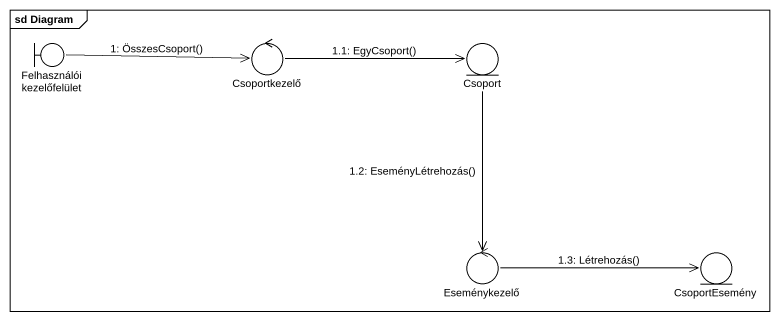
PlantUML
@startuml
mainframe sd Diagram
boundary "Felhasználói kezelőfelület" as Felhasználói_kezelőfelület
control Csoportkezelő
entity Csoport
control Eseménykezelő
entity CsoportEsemény
Felhasználói_kezelőfelület -right-> Csoportkezelő : 1: ÖsszesCsoport()
Csoportkezelő -right-> Csoport : 1.1: EgyCsoport()
Csoport --> Eseménykezelő : 1.2: EseményLétrehozás()
Eseménykezelő -right-> CsoportEsemény : 1.3: Létrehozás()
@enduml
